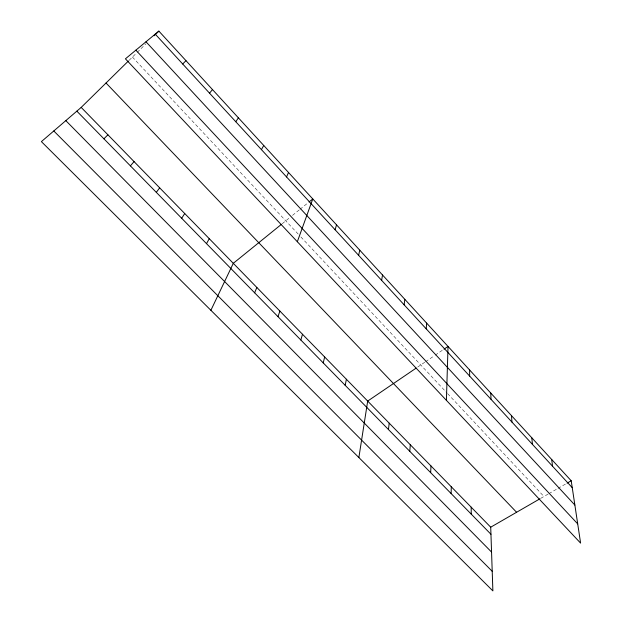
<?xml version="1.0" encoding="UTF-8"?>
<svg xmlns="http://www.w3.org/2000/svg" width="622" height="622" viewBox="0 0 622 622"><rect width="100%" height="100%" fill="white"/><g stroke="black" fill="none" stroke-linecap="round" stroke-linejoin="round"><path stroke-width="0.47" stroke-dasharray="3.11 2.33" d="M129.096 60.342L136.49 53.08M137.167 52.411L145.983 43.758M282.194 223.726L289.525 217.786M292.527 215.352L299.275 209.886M300.029 209.28L307.532 203.207M417.72 367.05L424.779 362.245M425.58 361.701L434.397 355.706M435.198 355.154L443.214 349.704M540.705 498.362L548.075 494.109M548.899 493.635L557.164 488.869M557.988 488.394L566.253 483.628M132.424 57.076L298.272 234.167M300.9 236.974L446.969 392.941M447.63 393.648L543.947 496.488"/><path stroke-width="0.93" d="M451.144 493.588L451.277 486.769M446.402 400.335L448.027 346.431L444.015 349.16M430.657 472.658L430.992 465.971M426.233 328.859L426.638 323.106M409.766 451.308L410.302 444.769M404.16 304.858L404.805 299.306M388.455 429.53L389.209 423.139M358.871 457.543L367.688 401.081L416.188 368.084M381.628 280.351L382.522 275.002M345.187 385.321L346.384 379.241M358.622 255.323L359.765 250.184M323.23 362.89L324.661 356.974M335.11 229.759L336.525 224.837M300.83 340.001L302.502 334.263M277.972 316.645L279.9 311.093M297.332 241.725L312.78 198.954L309.033 201.987M254.647 292.814L256.839 287.45M286.54 176.936L288.522 172.496M210.889 310.292L233.297 263.316L281.478 224.301M261.45 149.645L263.736 145.462M206.52 243.637L209.264 238.685M181.686 218.268L184.726 213.533M235.792 121.733L238.389 117.83M156.324 192.346L159.667 187.844M209.544 93.191L212.475 89.568M130.402 165.864L134.072 161.603M182.697 63.996L185.978 60.668M103.921 138.807L107.917 134.795M81.194 107.404L490.711 527.192L492.881 590.9L41.394 141.629L81.194 107.404L128.427 60.995M154.116 35.765L158.867 31.1L571.206 480.767L580.606 543.123L125.419 58.826L158.867 31.1M490.711 527.192L539.896 498.828M567.077 483.154L571.206 480.767M53.787 130.97L492.212 571.291M65.815 120.621L491.559 552.056M76.84 111.144L490.952 534.259M106.028 83.006L516.587 512.271M135.868 50.164L577.706 523.887M145.983 41.775L574.868 505.056M155.228 34.117L572.248 487.664M551.691 459.487L552.554 466.243M531.787 437.779L532.455 444.388M511.486 415.636L511.953 422.089M490.758 393.042L491.022 399.324M471.181 507.171L471.243 514.122M469.61 369.981L469.657 376.092"/></g></svg>
